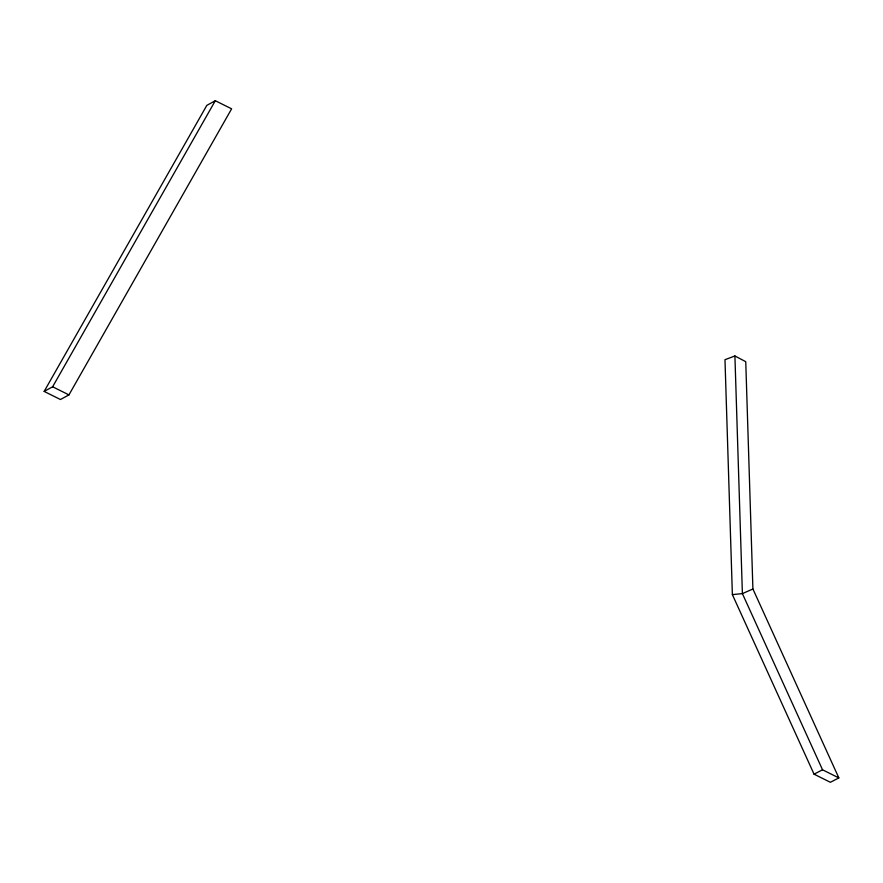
<?xml version="1.0" encoding="UTF-8"?>
<svg xmlns="http://www.w3.org/2000/svg" width="883" height="883" viewBox="0 0 883 883"><rect width="100%" height="100%" fill="white"/><g stroke="black" fill="none" stroke-linecap="round" stroke-linejoin="round"><path stroke-width="1.32" d="M44.15 391.412L206.832 105.364L215.309 100.717L231.622 108.83L68.94 394.889L60.463 399.524L44.15 391.412L52.627 386.776L215.309 100.717M814.049 774.17L822.537 769.799L838.85 777.912L830.362 782.283L814.049 774.17L732.371 594.612L724.976 359.701L734.91 355.97L745.749 361.688L752.912 588.994L838.85 777.912M752.912 588.994L742.393 593.619L732.371 594.612M52.627 386.776L68.94 394.889M822.537 769.799L742.393 593.619L734.91 355.97"/></g></svg>
